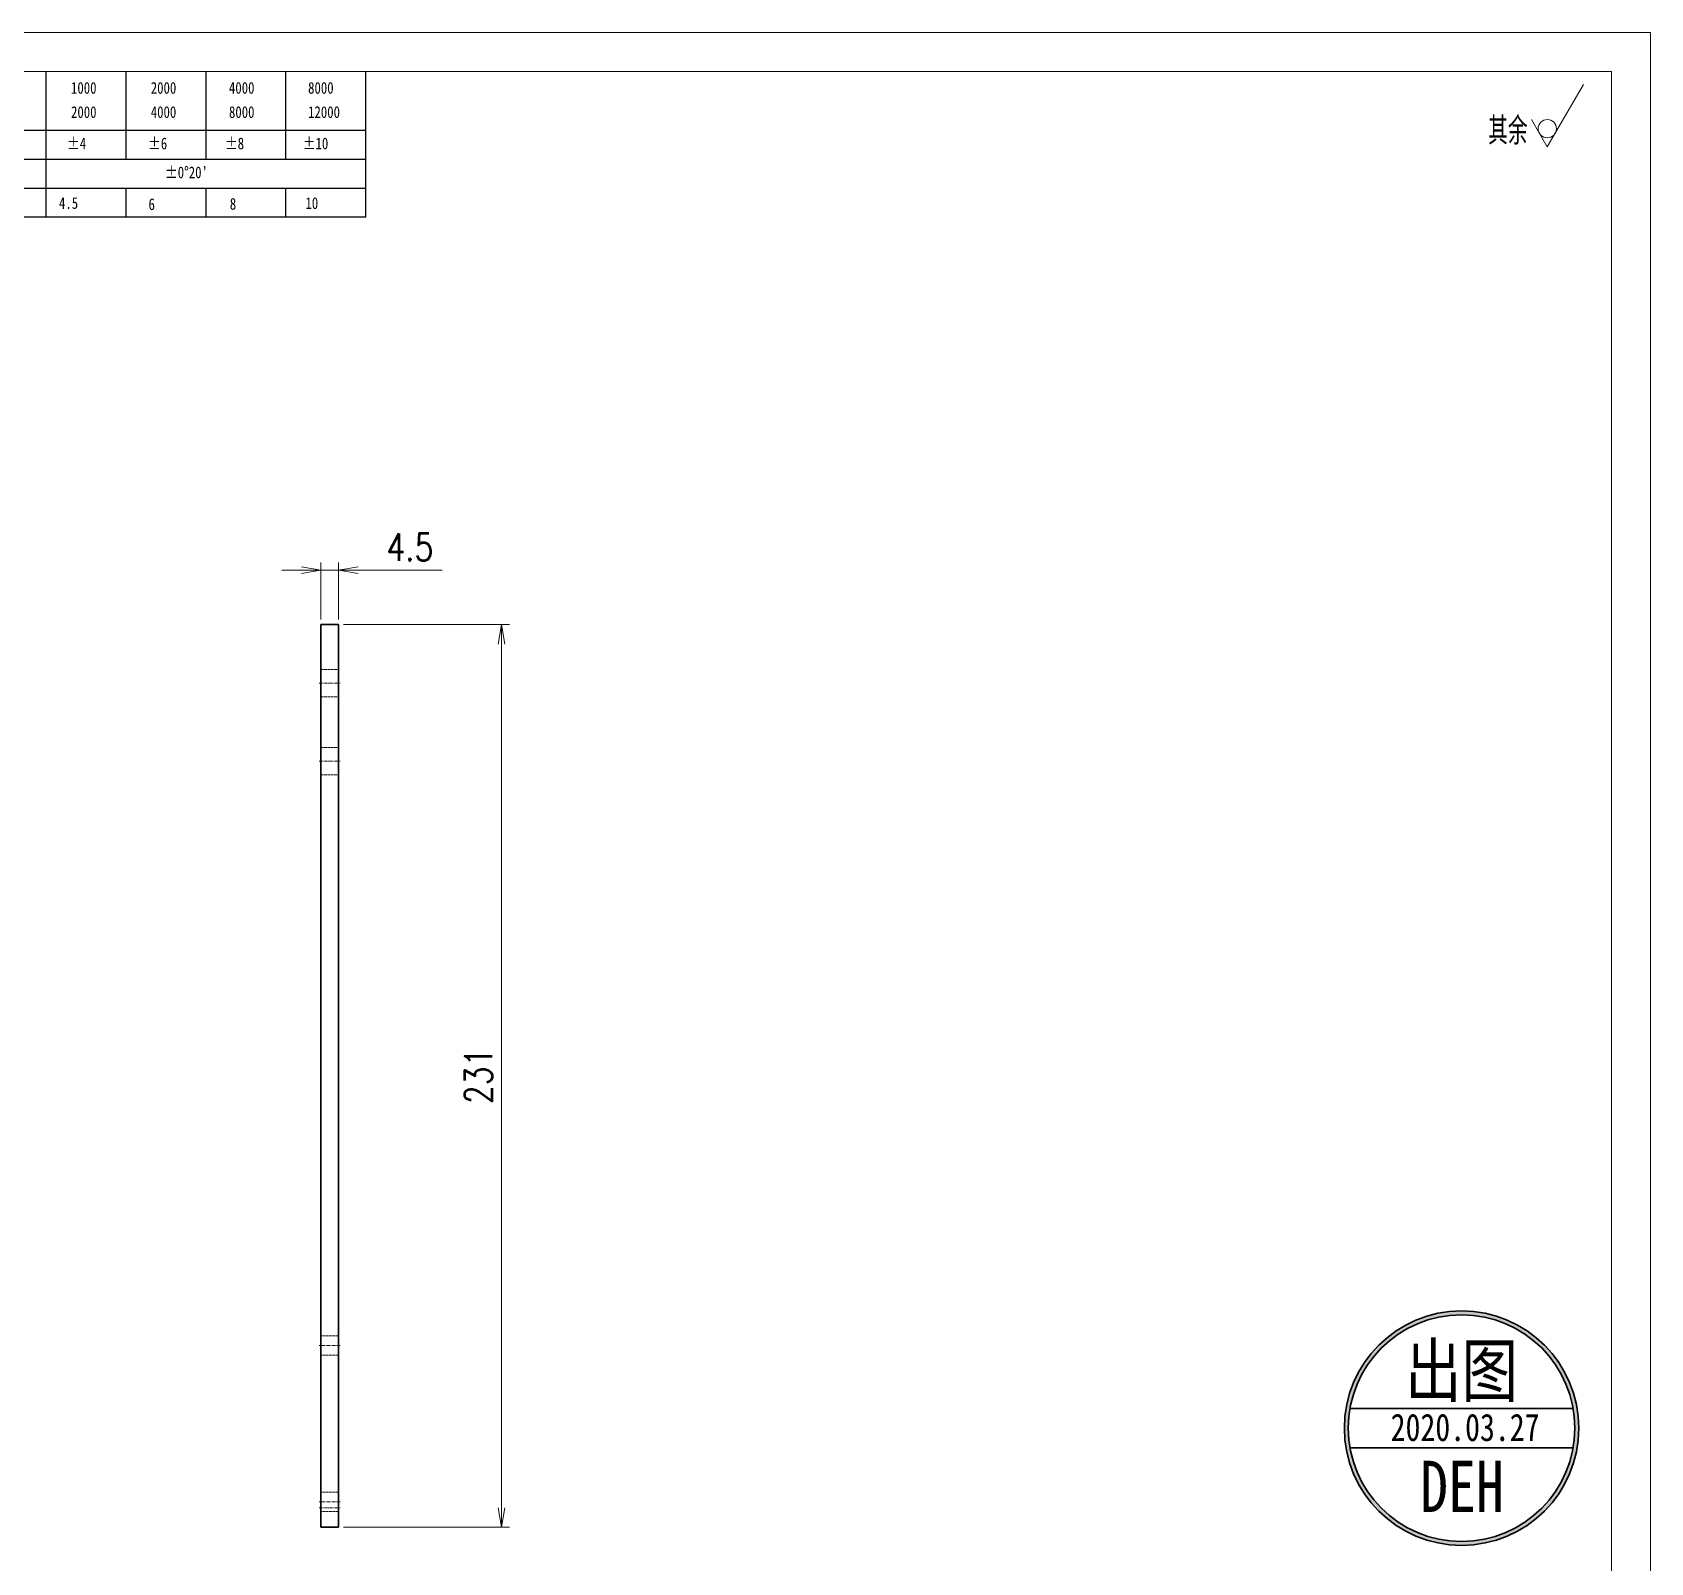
# Model space of a CAD drawing. Header units: millimetres. Extents: x 1333 to 58474, y -42879 to 3618.
# Drawn here: x 57169.5 to 57583.6, y 2795.2 to 3186.8 of the extents above; entities that cross this region are included whole.
import ezdxf
from ezdxf.enums import TextEntityAlignment as Align

# ---------------------------------------------------------------- set-up
doc = ezdxf.new("R2010")
doc.units = ezdxf.units.MM
doc.header["$LTSCALE"] = 0.5
for name, pattern in [('AM_ISO02W050x2', [3.75, 3, -0.75]), ('AM_ISO08W050x2', [9, 6, -0.75, 1.5, -0.75]), ('DASHDOT', [18.5, 12, -3, 0.5, -3]), ('DASHED', [15, 12, -3]), ('DOT2', [0.125, 0, -0.125])]:
    doc.linetypes.add(name, pattern=pattern)
for name, color, linetype, lineweight in [('中心线', 2, 'AM_ISO08W050x2', 18), ('印章专用-出图', 1, 'Continuous', 80), ('图框', 7, 'Continuous', 18), ('标注线', 3, 'Continuous', 18), ('虚线', 1, 'AM_ISO02W050x2', 18)]:
    doc.layers.add(name, color=color, linetype=linetype, lineweight=lineweight)
doc.layers.add('图\\M+19E79\\M+195B6\\M+18E9A', color=7, linetype='Continuous')
doc.layers.add('打印', color=7, linetype='Continuous', lineweight=15, plot=False)
doc.layers.add('打印-禁用', color=7, linetype='Continuous', lineweight=15, plot=False)
doc.styles.add('DIM', font='romans.shx', dxfattribs={"width": 0.8, "bigfont": 'bigfont.shx'})
doc.styles.add('国标', font='simfang.ttf', dxfattribs={"width": 0.8})
doc.styles.add('机械长仿宋', font='gbenor.shx', dxfattribs={"height": 1, "bigfont": 'gbcbig.shx'})
doc.dimstyles.new('DEH 1-2$0', dxfattribs={"dimscale": 2, "dimtxt": 3.5, "dimasz": 2.5, "dimexe": 1, "dimexo": 0.625, "dimgap": 1.2, "dimtad": 1, "dimdsep": 46, "dimtxsty": 'DIM', "dimblk": 'OPEN', "dimcen": 0, "dimclrd": 8, "dimclre": 8, "dimclrt": 2, "dimazin": 2, "dimtfac": 0.5, "dimtmove": 0, "dimatfit": 3, "dimldrblk": 'OPEN', "dimfxl": 0, "dimtolj": 2, "dimlwd": 13, "dimlwe": 13, "dimarcsym": 0})

# ---------------------------------------------------------------- blocks, each defined once
blk = doc.blocks.new('GZDEH零件A3图框V01版')
at = {"layer": '图\\M+19E79\\M+195B6\\M+18E9A', "color": 9}
for p, q in [((3072.2, -1561.98), (3072.2, -1554.46)), ((3082.42, -1561.98), (3082.42, -1554.46)), ((3092.64, -1561.98), (3092.64, -1554.46)), ((3102.86, -1561.98), (3102.86, -1554.46)), ((3113.09, -1573.08), (3113.09, -1554.46)), ((2996.09, -1561.98), (3113.09, -1561.98)), ((3072.2, -1573.08), (3072.2, -1561.98)), ((3082.42, -1565.68), (3082.42, -1561.98)), ((3092.64, -1565.68), (3092.64, -1561.98)), ((3102.86, -1565.68), (3102.86, -1561.98)), ((2996.09, -1565.68), (3113.09, -1565.68)), ((2996.09, -1569.38), (3113.09, -1569.38)), ((3082.42, -1573.08), (3082.42, -1569.48)), ((3092.64, -1573.08), (3092.64, -1569.38)), ((3102.86, -1573.08), (3102.86, -1569.38)), ((2990.09, -1573.08), (3113.09, -1573.08))]:
    blk.add_line(p, q, dxfattribs=at)
at = {"layer": '图框', "linetype": 'Continuous'}
for p, q in [((3272.49, -1554.46), (2882.49, -1554.46)), ((3272.49, -1832.96), (3272.49, -1554.46))]:
    blk.add_line(p, q, dxfattribs=at)
at = {"layer": '打印-禁用', "linetype": 'Continuous'}
for p, q in [((3277.49, -1549.46), (2857.49, -1549.46)), ((3277.49, -1846.46), (3277.49, -1549.46))]:
    blk.add_line(p, q, dxfattribs=at)
at = {"layer": '图\\M+19E79\\M+195B6\\M+18E9A', "color": 9, "style": '国标', "width": 0.8}
for s, p in [('1000', (3075.36, -1557.31)), ('2000', (3085.57, -1557.31)), ('4000', (3095.57, -1557.31)), ('8000', (3105.7, -1557.31)), ('2000', (3075.36, -1560.41)), ('4000', (3085.57, -1560.41)), ('8000', (3095.57, -1560.41)), ('12000', (3105.7, -1560.41)), ('±4', (3074.85, -1564.42)), ('±6', (3085.22, -1564.42)), ('±8', (3095.06, -1564.42)), ('±10', (3105.02, -1564.42)), ("±0%%D20'", (3087.38, -1568.12)), ('4.5', (3073.82, -1572.05)), ('6', (3085.28, -1572.19)), ('8', (3095.68, -1572.15)), ('10', (3105.36, -1572.06))]:
    blk.add_text(s, height=1.5, dxfattribs=at).set_placement(p)
blk = doc.blocks.new('DEH A3')
at = {"layer": '图框'}
blk.add_blockref('GZDEH零件A3图框V01版', (-2857.49, 1846.46), dxfattribs=at)
blk = doc.blocks.new('FINISHER_NON')
at = {"layer": '标注线'}
for p, q in [((0, 0), (4.62, 8)), ((-2.02, 3.5), (0, 0))]:
    blk.add_line(p, q, dxfattribs=at)
blk.add_circle((0, 2.33), 1.17, dxfattribs=at)
blk = doc.blocks.new('其余不去材料')
at = {"layer": '标注线'}
blk.add_blockref('FINISHER_NON', (0, 0), dxfattribs=at)
at = {"layer": '标注线', "color": 7, "linetype": 'DOT2', "style": '机械长仿宋'}
blk.add_text('其余', height=3.5, dxfattribs=at).set_placement((-7.56, 0.3))
blk = doc.blocks.new('_Open')
at = {"color": 0, "linetype": 'ByBlock', "lineweight": -2}
for p, q in [((-1, 0.167), (0, 0)), ((-1, -0.167), (0, 0)), ((0, 0), (-1, 0))]:
    blk.add_line(p, q, dxfattribs=at)
blk = doc.blocks.new('*D32')
at = {"layer": 'Defpoints', "color": 0, "transparency": 16777216}
for p in [(57247.83, 3035.25), (57247.83, 2804.25), (57289.54, 2804.25)]:
    blk.add_point(p, dxfattribs=at)
at = {"layer": '标注线', "color": 8, "lineweight": 13, "transparency": 16777216}
for p, q in [((57249.08, 3035.25), (57291.54, 3035.25)), ((57289.54, 3030.25), (57289.54, 2809.25)), ((57249.08, 2804.25), (57291.54, 2804.25))]:
    blk.add_line(p, q, dxfattribs=at)
at = {"layer": '标注线', "color": 8, "lineweight": 13, "transparency": 16777216, "xscale": 5, "yscale": 5, "zscale": 5}
for p, rotation in [((57289.54, 3035.25), 90), ((57289.54, 2804.25), 270)]:
    blk.add_blockref('_Open', p, dxfattribs=dict(at, rotation=rotation))
at = {"layer": '标注线', "color": 2, "transparency": 16777216, "insert": (57283.64, 2919.75), "char_height": 7, "attachment_point": 5, "rotation": 90, "style": 'DIM'}
blk.add_mtext('\\A2;231', dxfattribs=at)
blk = doc.blocks.new('*D42')
at = {"layer": 'Defpoints', "color": 0, "transparency": 16777216}
for p in [(57247.83, 3049.15), (57243.33, 3035.25), (57247.83, 3035.25)]:
    blk.add_point(p, dxfattribs=at)
at = {"layer": '标注线', "color": 8, "lineweight": 13, "transparency": 16777216}
for p, q in [((57238.33, 3049.15), (57233.33, 3049.15)), ((57243.33, 3036.5), (57243.33, 3051.15)), ((57243.33, 3049.15), (57247.83, 3049.15)), ((57247.83, 3036.5), (57247.83, 3051.15)), ((57252.83, 3049.15), (57274.36, 3049.15))]:
    blk.add_line(p, q, dxfattribs=at)
at = {"layer": '标注线', "color": 8, "lineweight": 13, "transparency": 16777216, "xscale": 5, "yscale": 5, "zscale": 5}
blk.add_blockref('_Open', (57243.33, 3049.15), dxfattribs=at)
at = {"layer": '标注线', "color": 8, "lineweight": 13, "transparency": 16777216, "xscale": 5, "yscale": 5, "zscale": 5, "rotation": 180}
blk.add_blockref('_Open', (57247.83, 3049.15), dxfattribs=at)
at = {"layer": '标注线', "color": 2, "transparency": 16777216, "insert": (57266.1, 3055.05), "char_height": 7, "attachment_point": 5, "style": 'DIM'}
blk.add_mtext('\\A2;4.5', dxfattribs=at)
blk = doc.blocks.new('出图章')
at = {"layer": '印章专用-出图'}
h = blk.add_hatch(color=256, dxfattribs=at)
h.paths.add_polyline_path([(-15, 0, 1), (15, 0, 1)])
h.paths.add_polyline_path([(14.5, 0, -1), (-14.5, 0, -1)], flags=16)
h.paths.add_polyline_path([(-7.31, -12.35), (7.41, -12.35), (7.41, -2.73), (-7.31, -2.73)], flags=8)
at = {"layer": '印章专用-出图', "lineweight": 35}
for p, q in [((-14.28, 2.5), (14.28, 2.5)), ((-14.28, -2.5), (14.28, -2.5))]:
    blk.add_line(p, q, dxfattribs=at)
for radius in [15, 14.5]:
    blk.add_circle((0, 0), radius, dxfattribs=at)
at = {"layer": '印章专用-出图', "color": 4, "style": '国标', "width": 0.8}
blk.add_text('DEH', height=6.562, dxfattribs=at).set_placement((0.05, -10.74), align=Align.CENTER)
at = {"layer": '印章专用-出图', "color": 3, "style": '国标', "width": 0.8}
blk.add_attdef('出图', text='', height=6.6, dxfattribs=at).set_placement((0, 7.35), align=Align.MIDDLE_CENTER)
at = {"layer": '印章专用-出图', "color": 2, "style": '国标', "width": 0.8}
blk.add_attdef('XXXX.XX.XX', text='', height=3.5, dxfattribs=at).set_placement((0.45, 0.1), align=Align.MIDDLE_CENTER)
blk = doc.blocks.new('YZ-CT')
at = {"layer": '印章专用-出图'}
blk.add_blockref('出图章', (0.63, 0), dxfattribs=at).add_auto_attribs({'出图': '出图', 'XXXX.XX.XX': '2020.03.27'})

msp = doc.modelspace()

# ---------------------------------------------------------------- linework, layer by layer
at = {"color": 7, "lineweight": 35}
for p, q in [((57243.331, 3035.25), (57243.331, 2809.25)), ((57247.831, 3035.25), (57247.831, 2809.25))]:
    msp.add_line(p, q, dxfattribs=at)
at = {"color": 7, "lineweight": 35, "ltscale": 0.1125}
for p, q in [((57243.331, 3035.25), (57247.831, 3035.25)), ((57243.331, 2804.25), (57247.831, 2804.25))]:
    msp.add_line(p, q, dxfattribs=at)
at = {"color": 7, "lineweight": 35, "ltscale": 0.125}
for p, q in [((57243.331, 2804.25), (57243.331, 2809.25)), ((57247.831, 2804.25), (57247.831, 2809.25))]:
    msp.add_line(p, q, dxfattribs=at)
at = {"layer": '中心线', "linetype": 'DASHDOT', "lineweight": 13, "ltscale": 0.135}
for p, q in [((57242.881, 3020.25), (57248.281, 3020.25)), ((57242.881, 3000.25), (57248.281, 3000.25)), ((57242.881, 2809.25), (57248.281, 2809.25))]:
    msp.add_line(p, q, dxfattribs=at)
at = {"layer": '中心线', "linetype": 'DASHDOT', "lineweight": 13, "ltscale": 0.135015}
for p, q in [((57248.281, 2850.75), (57242.88, 2850.75)), ((57248.281, 2810.75), (57242.88, 2810.75))]:
    msp.add_line(p, q, dxfattribs=at)
at = {"layer": '打印'}
msp.add_lwpolyline([(56743.619, 3186.777), (57583.619, 3186.777), (57583.619, 2592.777), (56743.619, 2592.777)], close=True, dxfattribs=at)
at = {"layer": '虚线', "linetype": 'DASHED', "lineweight": 13, "ltscale": 0.1125}
for p, q in [((57243.331, 3023.75), (57247.831, 3023.75)), ((57243.331, 3023.75), (57247.831, 3023.75)), ((57243.331, 3016.75), (57247.831, 3016.75)), ((57243.331, 3016.75), (57247.831, 3016.75)), ((57243.331, 3003.75), (57247.831, 3003.75)), ((57243.331, 3003.75), (57247.831, 3003.75)), ((57243.331, 2996.75), (57247.831, 2996.75)), ((57243.331, 2996.75), (57247.831, 2996.75)), ((57247.831, 2853.209), (57243.331, 2853.209)), ((57247.831, 2848.292), (57243.331, 2848.292)), ((57247.831, 2813.209), (57243.331, 2813.209)), ((57247.831, 2808.292), (57243.331, 2808.292))]:
    msp.add_line(p, q, dxfattribs=at)

# ---------------------------------------------------------------- block references
at = {"layer": '印章专用-出图', "xscale": 2, "yscale": 2, "zscale": 2}
msp.add_blockref('YZ-CT', (57533.974, 2829.611), dxfattribs=at)
at = {"layer": '图框', "xscale": 2, "yscale": 2, "zscale": 2}
msp.add_blockref('DEH A3', (56743.619, 2592.777), dxfattribs=at)
at = {"layer": '标注线', "xscale": 2, "yscale": 2, "zscale": 2}
msp.add_blockref('其余不去材料', (57557.164, 3157.467), dxfattribs=at)

# ---------------------------------------------------------------- dimensions: what is measured, and where the dimension line sits
at = {"layer": '标注线'}
dim = msp.add_linear_dim(base=(57247.831, 3049.15), p1=(57243.331, 3035.25), p2=(57247.831, 3035.25), dimstyle='DEH 1-2$0', dxfattribs=at)
dim.commit()
dim.dimension.update_dxf_attribs({"geometry": '*D42', "text_midpoint": (57266.097, 3055.05)})
dim = msp.add_linear_dim(base=(57289.543, 2804.25), p1=(57247.831, 3035.25), p2=(57247.831, 2804.25), angle=90, dimstyle='DEH 1-2$0', dxfattribs=at)
dim.commit()
dim.dimension.update_dxf_attribs({"geometry": '*D32', "text_midpoint": (57283.643, 2919.75)})

doc.saveas('drawing.dxf')
